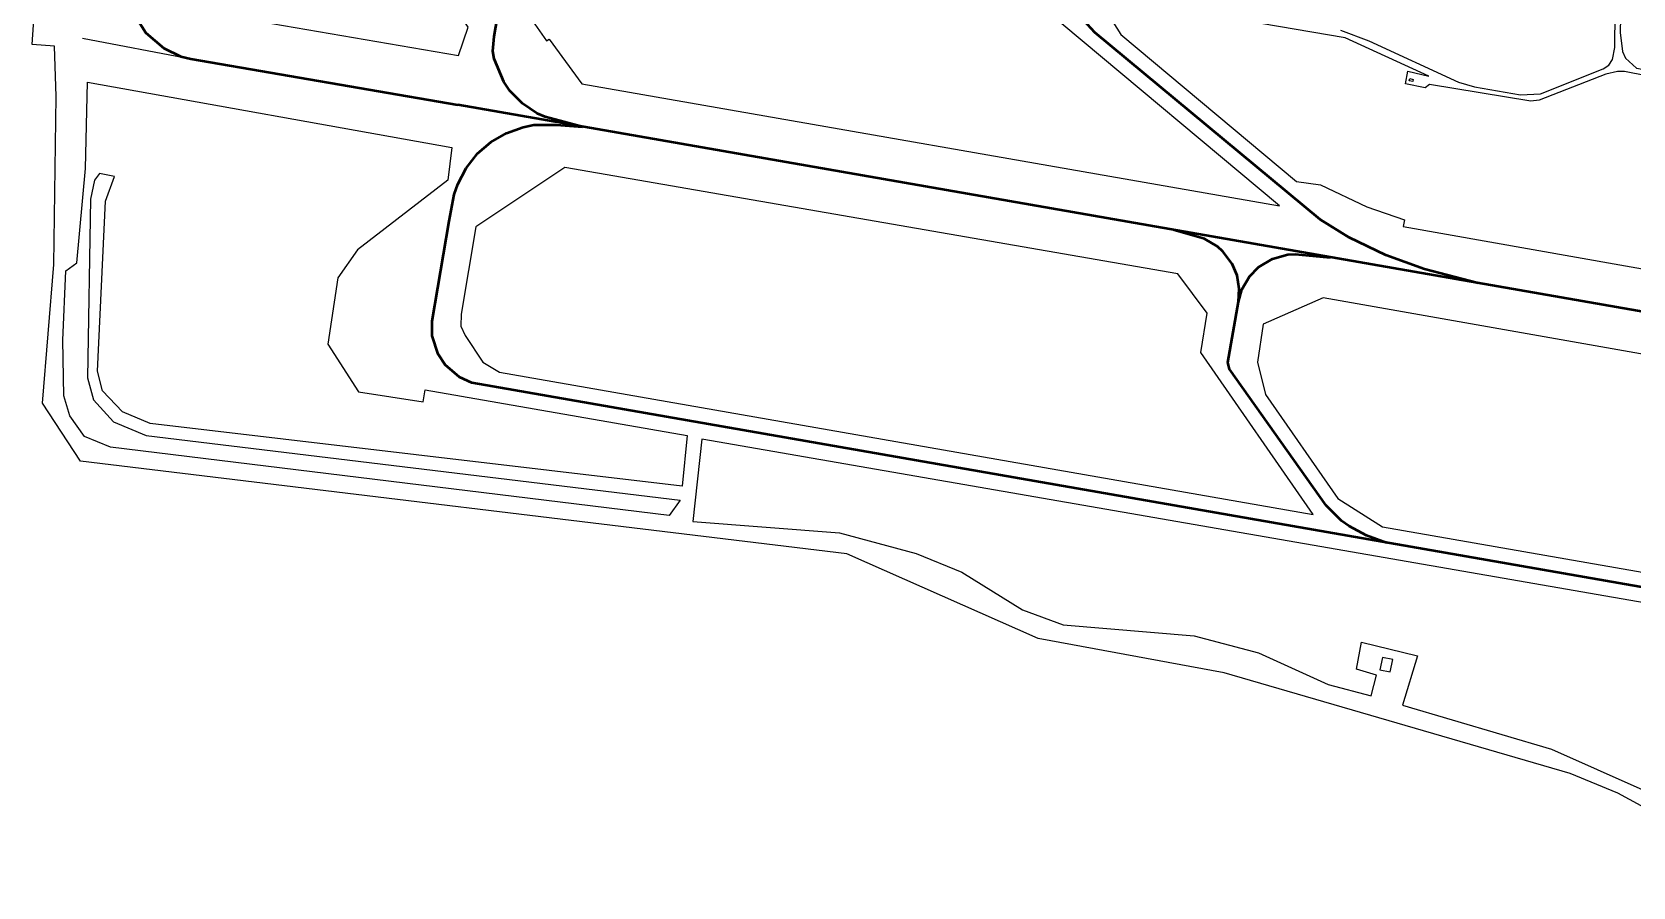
# Model space of a CAD drawing. Extents: x 0 to 3335, y -2153 to 0.
# Drawn here: x 0 to 806, y -1660 to -1229 of the extents above; entities that cross this region are included whole.
import ezdxf

# ---------------------------------------------------------------- set-up
doc = ezdxf.new("R2010")
doc.units = 0
for name, color, linetype, lineweight in [('Building', 7, 'Continuous', 25), ('Grass', 3, 'Continuous', 25), ('Runway', 2, 'Continuous', 50), ('Stopway', 30, 'Continuous', 25), ('Taxiway', 2, 'Continuous', 50), ('Unclassified', 1, 'Continuous', 25)]:
    doc.layers.add(name, color=color, linetype=linetype, lineweight=lineweight)

msp = doc.modelspace()

# ---------------------------------------------------------------- linework, layer by layer
at = {"layer": 'Building'}
for points in [[(693.91, -1252.59), (695.75, -1252.96), (695.54, -1254), (693.71, -1253.63), (693.91, -1252.59)], [(680.24, -1543.98), (678.95, -1550.16), (684.07, -1551.23), (685.35, -1545.04), (680.24, -1543.98)]]:
    msp.add_lwpolyline(points, close=True, dxfattribs=at)
at = {"layer": 'Grass'}
for points in [[(158.6, -1123.91), (152.51, -1127.95), (124.19, -1124.23), (108.96, -1123.12), (95.84, -1123.95), (86.76, -1127.52), (80.95, -1133.78), (71.41, -1161.92), (68.91, -1180.44), (68.2, -1200.68), (71.61, -1201.14), (72.62, -1209.09), (74.95, -1214.74), (79.7, -1217.74), (214.87, -1240.86), (219.73, -1226.71), (186.53, -1178.15), (191.06, -1155.86), (187.28, -1151.48), (190.82, -1129.69), (158.6, -1123.91)], [(252.66, -1169.61), (244.96, -1213.41), (259.07, -1233.57), (260.49, -1232.74), (277, -1255.25), (628.41, -1316.57), (518.65, -1224.92), (514.9, -1206.15), (510.79, -1206.56), (483.22, -1217.73), (478.51, -1217.33), (463.81, -1209.42), (452.52, -1204.93), (252.66, -1169.61)], [(211.5, -1287.28), (209.5, -1303.78), (164, -1338.79), (154, -1352.79), (149, -1386.28), (164.5, -1410.29), (197, -1415.28), (198, -1409.29), (330, -1432.28), (327.5, -1457.79), (59.5, -1426.29), (45.5, -1420.28), (35.5, -1409.79), (33, -1399.78), (37, -1314.29), (41.5, -1301.79), (34, -1300.28), (31.5, -1303.78), (29.5, -1313.29), (28, -1403.28), (31, -1414.29), (41, -1425.29), (57.5, -1432.28), (326.5, -1464.78), (320.98, -1472.49), (39.57, -1438.18), (26.5, -1432.78), (19, -1422.29), (16, -1412.28), (15.5, -1384.29), (17, -1349.28), (22.5, -1345.28), (27, -1297.79), (28, -1254.28), (211.5, -1287.28)], [(645.3, -1472.01), (588.68, -1390.54), (591.97, -1370.72), (577.15, -1350.82), (268.44, -1297.33), (223.55, -1327.23), (216.18, -1371.13), (216.06, -1377.18), (218.15, -1381.83), (227.13, -1395.33), (235.53, -1400.32), (645.3, -1472.01)], [(650.27, -1362.97), (620.1, -1376.22), (617.18, -1395.33), (621.31, -1411.65), (657.76, -1463.91), (680.28, -1478.3), (1028.48, -1539.01), (972.08, -1457.18), (978.55, -1420.82), (650.27, -1362.97)]]:
    msp.add_lwpolyline(points, dxfattribs=at)
at = {"layer": 'Runway'}
for points in [[(80.07, -1242.69), (214.43, -1265.84)], [(2289.27, -1627.89), (214.43, -1265.84)]]:
    msp.add_lwpolyline(points, dxfattribs=at)
at = {"layer": 'Stopway'}
msp.add_lwpolyline([(25.47, -1232.16), (80.07, -1242.69)], dxfattribs=at)
at = {"layer": 'Taxiway'}
for points in [[(728.41, -1355.53), (701.44, -1348.58), (681.89, -1341.48), (663.46, -1332.56), (648.84, -1323.46), (535.39, -1229.27), (529.83, -1223.36), (526.06, -1217), (523.29, -1209.33), (513.97, -1160.36), (513.24, -1151.05), (515.65, -1139.15), (518.8, -1132.35), (565.67, -1064.04), (571.97, -1058.81), (575.84, -1056.65), (584.82, -1053.44)], [(72.4, -1113.24), (63.94, -1123.89), (60.76, -1131.63), (48.3, -1203.72), (48.62, -1208.96), (50.55, -1217.51), (52.39, -1221.87), (57.25, -1229.45), (66.44, -1237.31), (74.97, -1241.35), (80.07, -1242.69)], [(277.31, -1276.82), (258.49, -1271.85), (254.51, -1270.13), (247.06, -1265.09), (240.7, -1258.7), (237.6, -1254.21), (232.86, -1242.68), (232.19, -1238.67), (232.73, -1231.3), (245.49, -1157.34)], [(1671.91, -1659.56), (1664.49, -1657.61), (221.58, -1405.67), (215.39, -1402.93), (208.08, -1396.67), (204.54, -1391.26), (201.52, -1382.03), (201.6, -1374.76), (210.12, -1324.36), (212.7, -1310.99), (214.45, -1305.72), (218.65, -1297.64), (224.45, -1290.26), (231.06, -1284.6), (238.92, -1280), (247.44, -1276.97), (252.84, -1275.92), (264.16, -1275.8), (277.31, -1276.82)], [(607.72, -1365.01), (608.05, -1358.44), (607, -1351.67), (604.56, -1345.83), (599.77, -1339.55), (597.13, -1337.07), (590.51, -1333.27), (575.36, -1328.88)], [(607.72, -1365.01), (609.42, -1358.75), (613.31, -1352.14), (617.7, -1347.51), (624.8, -1343.24), (632.62, -1341.18), (636.25, -1340.99), (653.94, -1342.57)], [(682.27, -1486.31), (672.14, -1482.64), (663.36, -1477.86), (659.52, -1475.16), (651.77, -1467.55), (603.2, -1398.86), (602.37, -1395.47), (607.72, -1365.01)]]:
    msp.add_lwpolyline(points, dxfattribs=at)
at = {"layer": 'Unclassified'}
for points in [[(792.69, -1250.32), (759.1, -1263.41), (754.94, -1263.94), (703.86, -1255.56), (701.78, -1257.28), (691.79, -1255.27), (693.04, -1248.84), (703.63, -1251.34), (661.34, -1232.11), (536.04, -1210.61), (548.4, -1230.29), (636.82, -1304.45), (649.03, -1306.08), (672.4, -1317.15), (691.24, -1323.72), (690.56, -1327.02), (1015.14, -1384.37), (1029.05, -1374.31), (760.29, -1032.42)], [(791.41, -1247.66), (794.19, -1245.75), (796.15, -1242.86), (797.25, -1236.93), (797.66, -1201.31)], [(800.59, -1198.59), (799.93, -1229.38), (801.12, -1238.87), (802.58, -1242.19), (808.17, -1247.31), (855.52, -1255.92), (858.42, -1258.04), (860.55, -1260.84), (861.51, -1263.69), (860.94, -1266.5), (859.28, -1268.47), (854.86, -1269.87), (852.28, -1269.01), (841.08, -1257.5), (836.99, -1255.86), (802.05, -1248.96), (798.6, -1248.91), (792.69, -1250.32)], [(845.72, -1637.85), (798.69, -1612.26), (774.71, -1602.42), (600.48, -1551.7), (506.86, -1534.49), (410.39, -1491.76), (24.48, -1445.22), (5.21, -1415.93), (10.91, -1346.2), (12.17, -1261.57), (11.32, -1236.22), (0, -1235.4), (1.17, -1218.14)], [(659.04, -1228.14), (673.33, -1233.6), (718.53, -1254.42), (726.64, -1256.69), (749.76, -1260.72), (759.73, -1260.22), (791.41, -1247.66)], [(1191.97, -1582.51), (337.31, -1434.1), (332.8, -1475.6), (406.67, -1481.24), (445.3, -1491.6), (468.3, -1501.1), (498.81, -1520.1), (519.31, -1527.6), (585.31, -1533.1), (617.81, -1541.6), (652.81, -1557.6), (674.51, -1563.29), (677.24, -1552.98), (667.06, -1549.92), (669.71, -1536.24), (697.87, -1543.23), (690.3, -1568.1), (765.31, -1590.1), (811.3, -1610.6)]]:
    msp.add_lwpolyline(points, dxfattribs=at)

doc.saveas('drawing.dxf')
